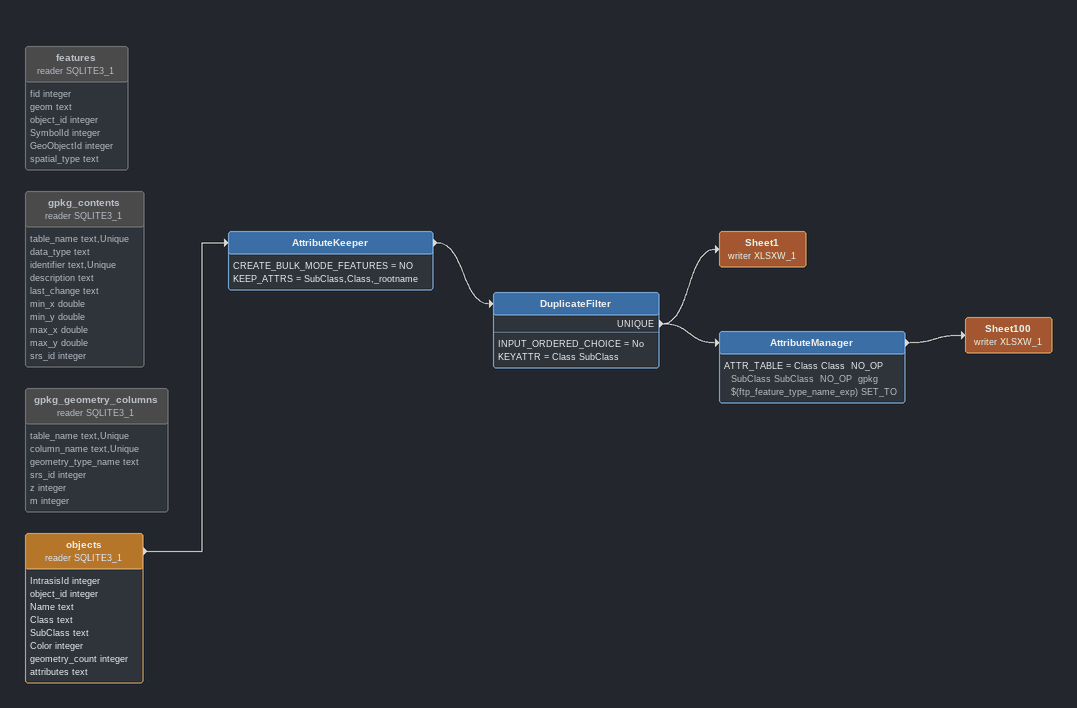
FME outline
gpkg_geometry_columns (reader SQLITE3_1) [off]
    attributes: table_name text,Unique, column_name text,Unique, geometry_type_name text, srs_id integer, z integer, m integer
features (reader SQLITE3_1) [off]
    attributes: fid integer, geom text, object_id integer, SymbolId integer, GeoObjectId integer, spatial_type text
gpkg_contents (reader SQLITE3_1) [off]
    attributes: table_name text,Unique, data_type text, identifier text,Unique, description text, last_change text, min_x double, min_y double, max_x double, max_y double, srs_id integer
objects (reader SQLITE3_1)
    attributes: IntrasisId integer, object_id integer, Name text, Class text, SubClass text, Color integer, geometry_count integer, attributes text
    -> AttributeKeeper
AttributeKeeper
    CREATE_BULK_MODE_FEATURES = NO
    KEEP_ATTRS = SubClass,Class,_rootname
    -> DuplicateFilter
DuplicateFilter
    INPUT_ORDERED_CHOICE = No
    KEYATTR = Class SubClass
    UNIQUE -> Sheet1 (writer XLSXW_1)
    UNIQUE -> AttributeManager
Sheet1 (writer XLSXW_1)
AttributeManager
    ATTR_TABLE = Class Class  NO_OP SubClass SubClass  NO_OP  gpkg $(ftp_feature_type_name_exp) SET_TO
    -> Sheet100 (writer XLSXW_1)
Sheet100 (writer XLSXW_1)
